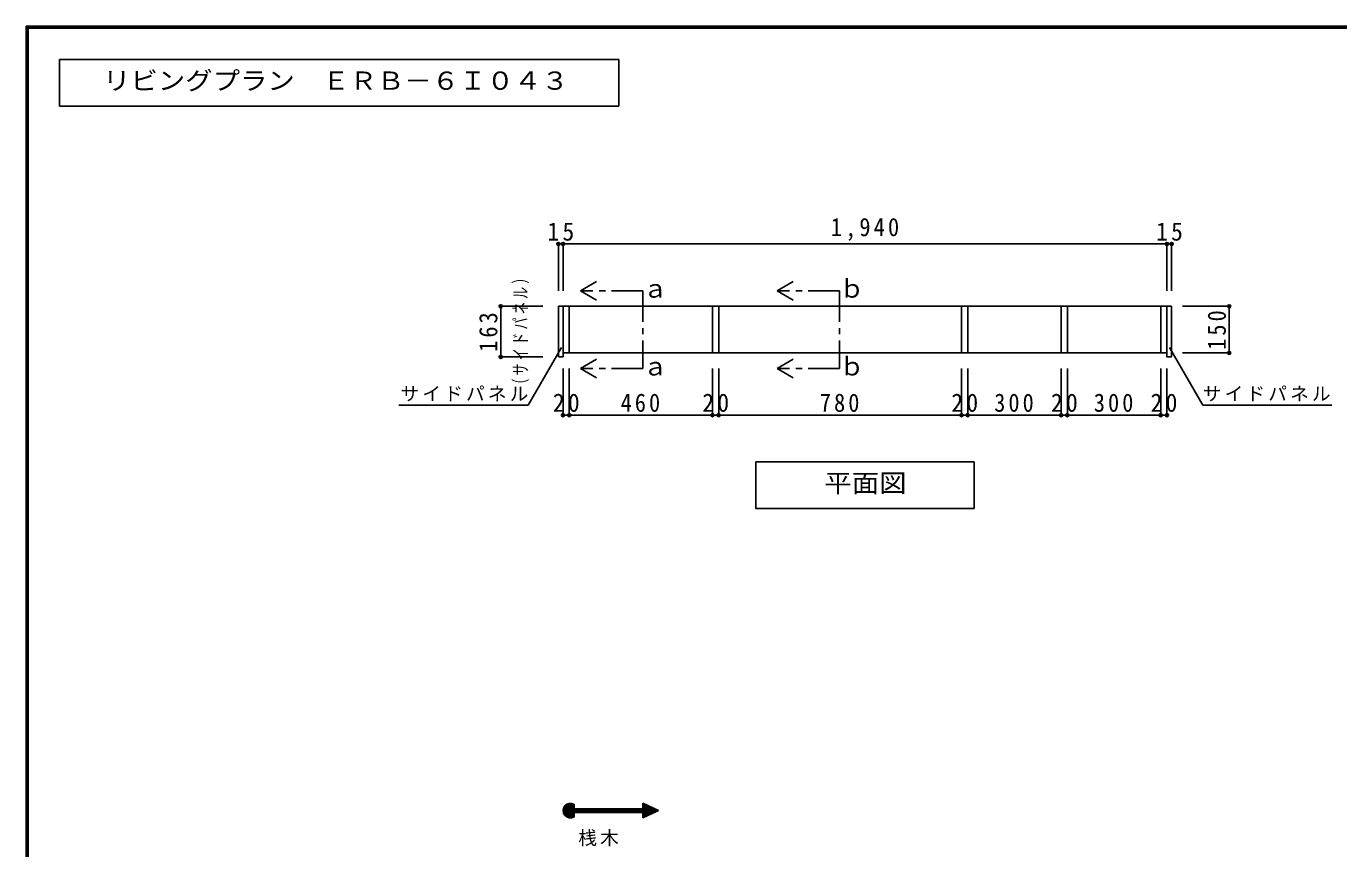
# Model space of a CAD drawing. Units: millimetres at full size, sheet at 1:20. Extents: x -3922 to 3878, y -2932 to 2722.
# Drawn here: x -3922 to 294, y 80 to 2722 of the extents above; entities that cross this region are included whole.
import ezdxf
from ezdxf.enums import TextEntityAlignment as Align

# ---------------------------------------------------------------- set-up
doc = ezdxf.new("R2010")
doc.units = ezdxf.units.MM
doc.header["$LTSCALE"] = 20
doc.header["$PDMODE"] = 32
doc.header["$PDSIZE"] = 10
doc.linetypes.add('CHAIN1', pattern=[8, 5, -1, 1, -1])
for name, color, linetype in [('0-2_本体', 2, 'Continuous'), ('0-3_固定棚', 3, 'Continuous'), ('0-4_可動棚', 2, 'Continuous'), ('0-5', 4, 'Continuous'), ('0-A_文字', 7, 'Continuous'), ('0-B_寸法', 4, 'Continuous'), ('F-1_枠', 6, 'Continuous')]:
    doc.layers.add(name, color=color, linetype=linetype)
doc.styles.add('ＭＳ ゴシック', font='')
doc.styles.get('ＭＳ ゴシック').set_extended_font_data('MS Gothic')

msp = doc.modelspace()

# ---------------------------------------------------------------- linework, layer by layer
at = {"layer": '0-2_本体'}
for p, q in [((-2212.87, 1822.73), (-2197.87, 1822.73)), ((-2212.87, 1659.73), (-2212.87, 1822.73)), ((-2177.87, 1822.73), (-2197.87, 1822.73)), ((-2197.87, 1659.73), (-2197.87, 1822.73)), ((-2177.87, 1672.73), (-2177.87, 1822.73)), ((-1697.87, 1822.73), (-1717.87, 1822.73)), ((-1717.87, 1672.73), (-1717.87, 1822.73)), ((-1697.87, 1672.73), (-1697.87, 1822.73)), ((-897.87, 1822.73), (-917.87, 1822.73)), ((-917.87, 1672.73), (-917.87, 1822.73)), ((-897.87, 1672.73), (-897.87, 1822.73)), ((-577.87, 1822.73), (-597.87, 1822.73)), ((-597.87, 1672.73), (-597.87, 1822.73)), ((-577.87, 1672.73), (-577.87, 1822.73)), ((-242.87, 1822.73), (-277.87, 1822.73)), ((-277.87, 1672.73), (-277.87, 1822.73)), ((-242.87, 1659.73), (-242.87, 1822.73)), ((-2197.87, 1659.73), (-2212.87, 1659.73)), ((-2177.87, 1672.73), (-2197.87, 1672.73)), ((-1697.87, 1672.73), (-1717.87, 1672.73)), ((-897.87, 1672.73), (-917.87, 1672.73)), ((-577.87, 1672.73), (-597.87, 1672.73)), ((-257.87, 1672.73), (-277.87, 1672.73))]:
    msp.add_line(p, q, dxfattribs=at)
at = {"layer": '0-2_本体', "color": 3}
msp.add_line((-257.87, 1672.73), (-2197.87, 1672.73), dxfattribs=at)
at = {"layer": '0-2_本体'}
msp.add_lwpolyline([(-242.87, 1659.73), (-257.87, 1659.73), (-257.87, 1822.73)], dxfattribs=at)
at = {"layer": '0-3_固定棚'}
for p, q in [((-2197.87, 1822.73), (-2177.87, 1822.73)), ((-277.87, 1822.73), (-577.87, 1822.73))]:
    msp.add_line(p, q, dxfattribs=at)
at = {"layer": '0-4_可動棚', "color": 3}
msp.add_line((-597.87, 1822.73), (-2177.87, 1822.73), dxfattribs=at)
at = {"layer": '0-5'}
for p, q in [((-917.87, 1472.73), (-917.87, 1622.73)), ((-897.87, 1472.73), (-897.87, 1622.73)), ((-597.87, 1472.73), (-597.87, 1622.73)), ((-897.87, 1472.73), (-917.87, 1472.73)), ((-597.87, 1472.73), (-897.87, 1472.73))]:
    msp.add_line(p, q, dxfattribs=at)
at = {"layer": '0-5', "color": 7}
for p in [(-917.87, 1472.73), (-897.87, 1472.73), (-597.87, 1472.73)]:
    msp.add_point(p, dxfattribs=at)
at = {"layer": '0-A_文字'}
for p, q in [((-3815.36, 2615.63), (-3815.36, 2465.63)), ((-2018.65, 2615.63), (-3815.36, 2615.63)), ((-2018.65, 2465.63), (-2018.65, 2615.63)), ((-3815.36, 2465.63), (-2018.65, 2465.63)), ((-2141.78, 1872.73), (-2089.82, 1902.73)), ((-1510.13, 1872.73), (-1458.17, 1902.73)), ((-2141.78, 1872.73), (-2089.82, 1842.73)), ((-1510.13, 1872.73), (-1458.17, 1842.73)), ((-2202.97, 1690.57), (-2310.05, 1505.1)), ((-2141.78, 1622.73), (-2089.82, 1652.73)), ((-1510.13, 1622.73), (-1458.17, 1652.73)), ((-2141.78, 1622.73), (-2089.82, 1592.73)), ((-1510.13, 1622.73), (-1458.17, 1592.73)), ((-2310.05, 1505.1), (-2725.18, 1505.1)), ((-877.27, 1322.73), (-1578.27, 1322.73)), ((-877.27, 1322.73), (-877.27, 1172.73)), ((-2197.86, 202.11), (-2173.91, 226.06)), ((-2197.72, 205.08), (-2176.88, 225.92)), ((-2197.68, 199.47), (-2171.27, 225.88)), ((-2197.24, 197.07), (-2168.87, 225.44)), ((-2197.06, 208.56), (-2180.37, 225.26)), ((-2196.62, 194.87), (-2166.67, 224.81)), ((-2195.82, 192.84), (-2164.64, 224.02)), ((-2195.31, 213.15), (-2184.95, 223.51)), ((-2194.88, 190.95), (-2162.75, 223.08)), ((-2193.8, 189.2), (-2162.45, 220.55)), ((-2192.59, 187.58), (-2162.45, 217.72)), ((-2191.26, 186.08), (-2162.45, 214.89)), ((-2189.82, 184.7), (-2162.45, 212.06)), ((-1951.68, 196.56), (-1928.45, 219.79)), ((-1948.85, 196.56), (-1926.52, 218.89)), ((-1946.03, 196.56), (-1924.59, 217.99)), ((-1943.2, 196.56), (-1922.66, 217.1)), ((-1941.96, 226.07), (-1891.15, 202.46)), ((-1941.96, 208.35), (-1941.96, 226.07)), ((-1941.96, 223.25), (-1940.04, 225.17)), ((-1941.96, 220.42), (-1938.11, 224.27)), ((-1941.96, 217.59), (-1936.18, 223.38)), ((-1941.96, 214.76), (-1934.25, 222.48)), ((-1941.96, 211.93), (-1932.31, 221.58)), ((-1941.96, 209.1), (-1930.38, 220.69)), ((-1941.96, 194.96), (-1920.73, 216.2)), ((-1941.96, 192.13), (-1918.8, 215.3)), ((-1941.96, 189.31), (-1916.87, 214.4)), ((-1941.96, 186.48), (-1914.93, 213.51)), ((-1941.96, 183.65), (-1913, 212.61)), ((-1941.96, 180.82), (-1911.07, 211.71)), ((-1940.37, 179.59), (-1909.14, 210.82)), ((-2188.25, 183.44), (-2162.45, 209.24)), ((-2186.56, 182.3), (-2160.51, 208.35)), ((-2184.73, 181.3), (-2157.68, 208.35)), ((-2182.77, 180.43), (-2154.85, 208.35)), ((-2180.65, 179.73), (-2152.02, 208.35)), ((-2178.34, 179.2), (-2162.45, 195.09)), ((-2175.82, 178.9), (-2162.45, 192.27)), ((-2173.01, 178.88), (-2162.45, 189.44)), ((-2169.79, 179.27), (-2162.45, 186.61)), ((-2165.83, 180.4), (-2162.45, 183.78)), ((-2162.45, 196.56), (-2162.45, 182.01)), ((-2162.45, 196.56), (-1941.96, 196.56)), ((-2160.99, 196.56), (-2149.19, 208.35)), ((-2158.16, 196.56), (-2146.36, 208.35)), ((-2155.33, 196.56), (-2143.53, 208.35)), ((-2152.5, 196.56), (-2140.71, 208.35)), ((-2149.67, 196.56), (-2137.88, 208.35)), ((-2146.84, 196.56), (-2135.05, 208.35)), ((-2144.02, 196.56), (-2132.22, 208.35)), ((-2141.19, 196.56), (-2129.39, 208.35)), ((-2138.36, 196.56), (-2126.56, 208.35)), ((-2135.53, 196.56), (-2123.74, 208.35)), ((-2132.7, 196.56), (-2120.91, 208.35)), ((-2129.87, 196.56), (-2118.08, 208.35)), ((-2127.04, 196.56), (-2115.25, 208.35)), ((-2124.22, 196.56), (-2112.42, 208.35)), ((-2121.39, 196.56), (-2109.59, 208.35)), ((-2118.56, 196.56), (-2106.77, 208.35)), ((-2115.73, 196.56), (-2103.94, 208.35)), ((-2112.9, 196.56), (-2101.11, 208.35)), ((-2110.07, 196.56), (-2098.28, 208.35)), ((-2107.25, 196.56), (-2095.45, 208.35)), ((-2104.42, 196.56), (-2092.62, 208.35)), ((-2101.59, 196.56), (-2089.79, 208.35)), ((-2098.76, 196.56), (-2086.97, 208.35)), ((-2095.93, 196.56), (-2084.14, 208.35)), ((-2093.1, 196.56), (-2081.31, 208.35)), ((-2090.27, 196.56), (-2078.48, 208.35)), ((-2087.45, 196.56), (-2075.65, 208.35)), ((-2084.62, 196.56), (-2072.82, 208.35)), ((-2081.79, 196.56), (-2070, 208.35)), ((-2078.96, 196.56), (-2067.17, 208.35)), ((-2076.13, 196.56), (-2064.34, 208.35)), ((-2073.3, 196.56), (-2061.51, 208.35)), ((-2070.48, 196.56), (-2058.68, 208.35)), ((-2067.65, 196.56), (-2055.85, 208.35)), ((-2064.82, 196.56), (-2053.03, 208.35)), ((-2061.99, 196.56), (-2050.2, 208.35)), ((-2059.16, 196.56), (-2047.37, 208.35)), ((-2056.33, 196.56), (-2044.54, 208.35)), ((-2053.51, 196.56), (-2041.71, 208.35)), ((-2050.68, 196.56), (-2038.88, 208.35)), ((-2047.85, 196.56), (-2036.05, 208.35)), ((-2045.02, 196.56), (-2033.23, 208.35)), ((-2042.19, 196.56), (-2030.4, 208.35)), ((-2039.36, 196.56), (-2027.57, 208.35)), ((-2036.53, 196.56), (-2024.74, 208.35)), ((-2033.71, 196.56), (-2021.91, 208.35)), ((-2030.88, 196.56), (-2019.08, 208.35)), ((-2028.05, 196.56), (-2016.26, 208.35)), ((-2025.22, 196.56), (-2013.43, 208.35)), ((-2022.39, 196.56), (-2010.6, 208.35)), ((-2019.56, 196.56), (-2007.77, 208.35)), ((-2016.74, 196.56), (-2004.94, 208.35)), ((-2013.91, 196.56), (-2002.11, 208.35)), ((-2011.08, 196.56), (-1999.29, 208.35)), ((-2008.25, 196.56), (-1996.46, 208.35)), ((-2005.42, 196.56), (-1993.63, 208.35)), ((-2002.59, 196.56), (-1990.8, 208.35)), ((-1999.77, 196.56), (-1987.97, 208.35)), ((-1996.94, 196.56), (-1985.14, 208.35)), ((-1994.11, 196.56), (-1982.31, 208.35)), ((-1991.28, 196.56), (-1979.49, 208.35)), ((-1988.45, 196.56), (-1976.66, 208.35)), ((-1985.62, 196.56), (-1973.83, 208.35)), ((-1982.79, 196.56), (-1971, 208.35)), ((-1979.97, 196.56), (-1968.17, 208.35)), ((-1977.14, 196.56), (-1965.34, 208.35)), ((-1974.31, 196.56), (-1962.52, 208.35)), ((-1971.48, 196.56), (-1959.69, 208.35)), ((-1968.65, 196.56), (-1956.86, 208.35)), ((-1965.82, 196.56), (-1954.03, 208.35)), ((-1963, 196.56), (-1951.2, 208.35)), ((-1960.17, 196.56), (-1948.37, 208.35)), ((-1957.34, 196.56), (-1945.54, 208.35)), ((-1954.51, 196.56), (-1942.72, 208.35)), ((-1941.96, 178.84), (-1891.15, 202.46)), ((-1941.96, 196.56), (-1941.96, 178.84)), ((-1935.09, 182.04), (-1907.21, 209.92)), ((-1929.81, 184.49), (-1905.28, 209.02)), ((-1924.52, 186.95), (-1903.35, 208.12)), ((-1919.24, 189.4), (-1901.42, 207.23)), ((-1913.96, 191.86), (-1899.48, 206.33)), ((-1908.67, 194.31), (-1897.55, 205.43)), ((-1903.39, 196.77), (-1895.62, 204.54)), ((-1898.11, 199.22), (-1893.69, 203.64)), ((-1892.82, 201.68), (-1891.76, 202.74))]:
    msp.add_line(p, q, dxfattribs=at)
at = {"layer": '0-A_文字', "linetype": 'CHAIN1'}
for p, q in [((-1941.78, 1872.73), (-2141.78, 1872.73)), ((-1310.13, 1872.73), (-1510.13, 1872.73))]:
    msp.add_line(p, q, dxfattribs=at)
for points in [[(-1941.78, 1872.73), (-1941.78, 1622.73), (-2141.78, 1622.73)], [(-1310.13, 1872.73), (-1310.13, 1622.73), (-1510.13, 1622.73)]]:
    msp.add_lwpolyline(points, dxfattribs=at)
at = {"layer": '0-A_文字'}
for points in [[(-250.18, 1690.57), (-143.1, 1505.1), (272.04, 1505.1)], [(-1578.27, 1322.73), (-1578.27, 1172.73), (-877.27, 1172.73)], [(-2162.45, 222.9), (-2162.45, 208.35), (-1941.96, 208.35)]]:
    msp.add_lwpolyline(points, dxfattribs=at)
msp.add_arc((-2174.26, 202.46), 23.61, 60, 300, dxfattribs=at)
at = {"layer": '0-B_寸法'}
for p, q in [((-2212.87, 2022.73), (-2197.87, 2022.73)), ((-2212.87, 2022.73), (-2212.87, 1872.73)), ((-2197.87, 2022.73), (-2197.87, 1872.73)), ((-257.87, 2022.73), (-2197.87, 2022.73)), ((-2197.87, 2022.73), (-2197.87, 1872.73)), ((-257.87, 2022.73), (-257.87, 1872.73)), ((-257.87, 2022.73), (-242.87, 2022.73)), ((-257.87, 2022.73), (-257.87, 1872.73)), ((-242.87, 2022.73), (-242.87, 1872.73)), ((-2397.87, 1822.73), (-2262.87, 1822.73)), ((-2397.87, 1822.73), (-2397.87, 1659.73)), ((-57.87, 1822.73), (-207.87, 1822.73)), ((-57.87, 1672.73), (-57.87, 1822.73)), ((-2397.87, 1659.73), (-2262.87, 1659.73)), ((-57.87, 1672.73), (-207.87, 1672.73)), ((-2197.87, 1472.73), (-2197.87, 1622.73)), ((-2177.87, 1472.73), (-2177.87, 1622.73)), ((-1717.87, 1472.73), (-1717.87, 1622.73)), ((-1697.87, 1472.73), (-1697.87, 1622.73)), ((-917.87, 1472.73), (-917.87, 1622.73)), ((-577.87, 1472.73), (-577.87, 1622.73)), ((-277.87, 1472.73), (-277.87, 1622.73)), ((-257.87, 1472.73), (-257.87, 1622.73)), ((-2197.87, 1472.73), (-2177.87, 1472.73)), ((-2177.87, 1472.73), (-1717.87, 1472.73)), ((-1717.87, 1472.73), (-1697.87, 1472.73)), ((-577.87, 1472.73), (-597.87, 1472.73)), ((-277.87, 1472.73), (-577.87, 1472.73)), ((-257.87, 1472.73), (-277.87, 1472.73))]:
    msp.add_line(p, q, dxfattribs=at)
msp.add_lwpolyline([(-1697.87, 1472.73), (-917.87, 1472.73), (-917.87, 1622.73)], dxfattribs=at)
at = {"layer": '0-B_寸法', "color": 7}
for p in [(-2212.87, 2022.73), (-2197.87, 2022.73), (-257.87, 2022.73), (-242.87, 2022.73), (-2397.87, 1822.73), (-57.87, 1822.73), (-2397.87, 1659.73), (-57.87, 1672.73), (-2197.87, 1472.73), (-2177.87, 1472.73), (-1717.87, 1472.73), (-1697.87, 1472.73), (-917.87, 1472.73), (-577.87, 1472.73), (-277.87, 1472.73), (-257.87, 1472.73)]:
    msp.add_point(p, dxfattribs=at)
at = {"layer": 'F-1_枠'}
for p, q in [((-3922.03, 2722.29), (-3922.03, -2864.37)), ((-3922.03, 2722.29), (3877.97, 2722.29)), ((-3922.03, 2718.96), (3877.97, 2718.96)), ((-3922.03, 2715.63), (3877.97, 2715.63)), ((-3918.7, 2722.29), (-3918.7, -2864.37)), ((-3915.36, 2722.29), (-3915.36, -2864.37))]:
    msp.add_line(p, q, dxfattribs=at)

# ---------------------------------------------------------------- texts
at = {"layer": '0-5', "color": 7, "char_height": 58.65, "attachment_point": 7, "style": 'ＭＳ ゴシック'}
for s, insert in [('\\T1.27;\\W0.95;20', (-950.37, 1482.73)), ('\\T1.27;\\W0.9;300', (-812.87, 1482.73))]:
    msp.add_mtext(s, dxfattribs=dict(at, insert=insert))
at = {"layer": '0-A_文字', "style": 'ＭＳ ゴシック', "width": 1.1}
for s, p in [('リビングプラン\u3000ＥＲＢ－６Ｉ０４３', (-3675.36, 2500.63)), ('平面図', (-1358.27, 1207.73))]:
    msp.add_text(s, height=58.65, dxfattribs=at).set_placement(p, align=Align.BOTTOM_LEFT)
at = {"layer": '0-A_文字', "style": 'ＭＳ ゴシック'}
for s, p in [('ｂ', (-1310.13, 1832.73)), ('ａ', (-1941.78, 1832.73)), ('ａ', (-1941.78, 1582.73)), ('ｂ', (-1310.13, 1582.73))]:
    msp.add_text(s, height=58.65, dxfattribs=at).set_placement(p, align=Align.BOTTOM_LEFT)
at = {"layer": '0-A_文字', "insert": (-2306.63, 1551.23), "char_height": 43.99, "attachment_point": 7, "rotation": 90, "style": 'ＭＳ ゴシック'}
msp.add_mtext('\\T1.26;\\W0.65;（サイドパネル）', dxfattribs=at)
at = {"layer": '0-A_文字', "char_height": 43.99, "attachment_point": 7, "style": 'ＭＳ ゴシック'}
for insert in [(-2720.05, 1517.05), (-143.1, 1517.05)]:
    msp.add_mtext('\\T1.17;サイドパネル', dxfattribs=dict(at, insert=insert))
at = {"layer": '0-B_寸法', "color": 7, "attachment_point": 7, "style": 'ＭＳ ゴシック'}
for s, insert, char_height in [('\\T1.27;\\W0.95;15', (-2247.87, 2032.73), 58.65), ('\\T1.28;\\W0.9;1,940', (-1337.87, 2032.73), 58.65), ('\\T1.27;\\W0.95;15', (-292.87, 2032.73), 58.65), ('\\T1.27;\\W0.95;20', (-2230.37, 1482.73), 58.65), ('\\T1.27;\\W0.9;460', (-2012.87, 1482.73), 58.65), ('\\T1.27;\\W0.95;20', (-1750.37, 1482.73), 58.65), ('\\T1.27;\\W0.9;780', (-1372.87, 1482.73), 58.65), ('\\T1.27;\\W0.95;20', (-630.37, 1482.73), 58.65), ('\\T1.27;\\W0.9;300', (-492.87, 1482.73), 58.65), ('\\T1.27;\\W0.95;20', (-310.37, 1482.73), 58.65), ('\\T1.17;桟木', (-2148.86, 88.08), 43.99)]:
    msp.add_mtext(s, dxfattribs=dict(at, insert=insert, char_height=char_height))
at = {"layer": '0-B_寸法', "color": 7, "char_height": 58.65, "attachment_point": 7, "rotation": 90, "style": 'ＭＳ ゴシック'}
for s, insert in [('\\T1.27;\\W0.9;163', (-2407.87, 1676.23)), ('\\T1.27;\\W0.9;150', (-67.87, 1682.73))]:
    msp.add_mtext(s, dxfattribs=dict(at, insert=insert))

doc.saveas('drawing.dxf')
